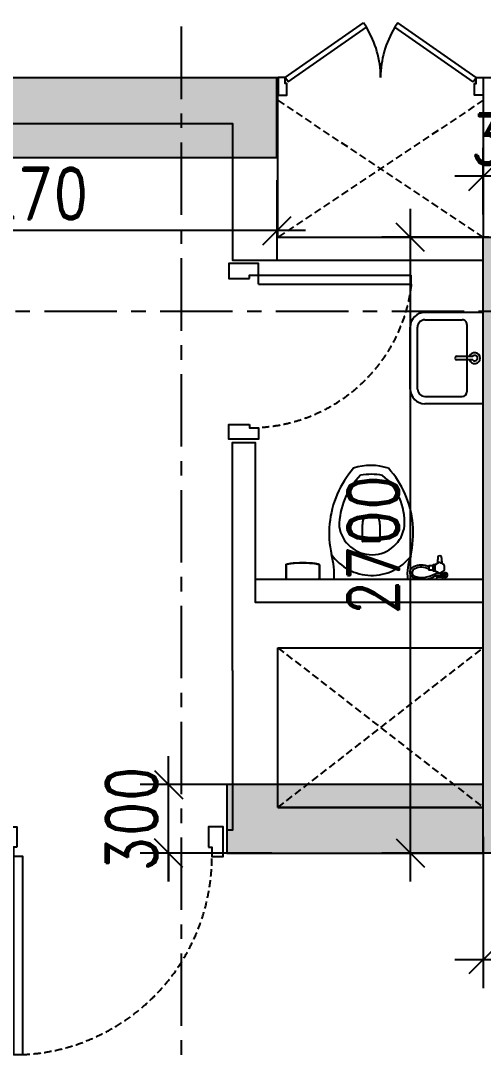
# Model space of a CAD drawing. Header units: millimetres. Extents: x 2061841 to 105821645, y -77612 to 48520811.
# Drawn here: x 105431069 to 105433097, y 48483101 to 48487650 of the extents above; entities that cross this region are included whole.
import ezdxf

# ---------------------------------------------------------------- set-up
doc = ezdxf.new("R2010")
doc.units = ezdxf.units.MM
doc.header["$LTSCALE"] = 10
doc.header["$MEASUREMENT"] = 0
doc.linetypes.add('xa_type A_Seventh floor plan$0$HIDDEN2', pattern=[4.762499999999999, 3.175, -1.5875])
doc.linetypes.add('XR_type A_TYP_GRID$0$CENTER', pattern=[50.800000000000004, 31.75, -6.35, 6.35, -6.35])
for name, color, linetype in [('AS-COLS', 2, 'Continuous'), ('DIM', 8, 'Continuous'), ('S-OPENING', 6, 'Continuous'), ('xa_type A_Seventh floor plan$0$A-DOOR', 6, 'Continuous'), ('xa_type A_Seventh floor plan$0$A-ELEV-HIDN', 54, 'xa_type A_Seventh floor plan$0$HIDDEN2'), ('xa_type A_Seventh floor plan$0$A-FLOR-FNSH', 74, 'Continuous'), ('xa_type A_Seventh floor plan$0$A-WALL', 3, 'Continuous'), ('xa_type A_Seventh floor plan$0$AP-SANR-FIXT', 74, 'Continuous'), ('xa_type A_Seventh floor plan$0$AS-COLS', 2, 'Continuous'), ('xa_type A_Seventh floor plan$0$xb_type d_second fl_typ_fl$0$A-DOOR', 8, 'Continuous'), ('xa_type A_Seventh floor plan$0$xb_type d_second fl_typ_fl$0$A-WALL', 8, 'Continuous'), ('xa_type A_Seventh floor plan$0$xr_TDT02_Toilet_01_settingout$0$A-ELEV-FINE', 8, 'Continuous'), ('XR_type A_TYP_GRID$0$AS-GRID', 24, 'XR_type A_TYP_GRID$0$CENTER')]:
    doc.layers.add(name, color=color, linetype=linetype)
doc.layers.add('S-STRCOL HATCH', color=33, linetype='Continuous', lineweight=9)
doc.styles.add('200', font='romand.shx', dxfattribs={"width": 0.8, "height": 225})
doc.dimstyles.new('GR1', dxfattribs={"dimtxt": 225, "dimasz": 125, "dimexe": 125, "dimexo": 100, "dimgap": 50, "dimtad": 1, "dimdec": 0, "dimzin": 3, "dimdsep": 46, "dimtxsty": '200', "dimblk1": 'OBLIQUE', "dimblk2": 'OBLIQUE', "dimsah": 1, "dimcen": 0.0625, "dimdle": 125, "dimclrd": 3, "dimclre": 3, "dimclrt": 2, "dimadec": 0, "dimazin": 0, "dimtfac": 1, "dimtdec": 0, "dimtix": 1, "dimtmove": 0, "dimatfit": 3, "dimfxl": 1, "dimtolj": 1, "dimtzin": 0, "dimarcsym": 0})

# ---------------------------------------------------------------- blocks, each defined once
blk = doc.blocks.new('xa_type A_Seventh floor plan$0$xb_type d_second fl_typ_fl$0$Door frame 100wall')
blk.add_lwpolyline([(-80, 75), (-65, 75), (-65, 115), (-15, 115), (-15, -15), (-80, -15)], close=True)
at = {"layer": 'xa_type A_Seventh floor plan$0$xb_type d_second fl_typ_fl$0$A-WALL'}
blk.add_line((0, 0), (0, 100), dxfattribs=at)
blk = doc.blocks.new('xa_type A_Seventh floor plan$0$xb_type d_second fl_typ_fl$0$bedroom door')
blk.add_lwpolyline([(105.1464844892034, -983.9333337180142), (105.1464844892034, -115), (65.14648448920343, -115), (65.14648448920343, -983.9333337179851), (105.1464844892034, -983.9333337180142)])
at = {"layer": 'xa_type A_Seventh floor plan$0$A-ELEV-HIDN'}
blk.add_arc((65.14648448920343, -115), 869.8535155106802, 272.6356617834032, 0, dxfattribs=at)
at = {"rotation": 180}
blk.add_blockref('xa_type A_Seventh floor plan$0$xb_type d_second fl_typ_fl$0$Door frame 100wall', (0, 0), dxfattribs=at)
at = {"xscale": -1, "rotation": 180}
blk.add_blockref('xa_type A_Seventh floor plan$0$xb_type d_second fl_typ_fl$0$Door frame 100wall', (1000, 0), dxfattribs=at)
blk = doc.blocks.new('xa_type A_Seventh floor plan$0$xr_TDT02_Toilet_01_settingout$0$wc')
at = {"layer": 'xa_type A_Seventh floor plan$0$AP-SANR-FIXT', "ltscale": 0.2}
for p, q in [((20461.62070748405, 4689.689276119345), (20497.67033978758, 4689.689276119228)), ((20486.59345893675, 4691.944074428058), (20469.31345893591, 4691.944074428058)), ((20461.69355579579, 4678.807754505193), (20497.67033978758, 4678.807754505076)), ((20469.31345893591, 4678.807754505193), (20469.31345893591, 4671.698334694724)), ((20486.59345893687, 4678.807754505193), (20486.59345893675, 4672.188823685865)), ((20739.9516951374, 4462.310673744068), (20739.9516951374, 4536.650559317204)), ((20741.20738768528, 4537.906251864973), (20815.56533119848, 4537.906251864973)), ((20816.82102374636, 4536.650559317204), (20816.82102374636, 4462.310673744068))]:
    blk.add_line(p, q, dxfattribs=at)
for points in [[(20471.33573837994, 4681.024170677294, 0.3369022641410247), (20471.32451595386, 4687.424160838593), (20453.29091225038, 4687.392538791406, 0.5070620141445241), (20453.30213467669, 4680.992548630224)], [(20457.06498615976, 4643.720303211012, 0.06660742914882362), (20460.12069963707, 4638.427652174025, -0.01706334503262753), (20475.31408976528, 4629.655744295567, 0.06660742921335212), (20481.42551678859, 4629.655744292657, -0.01706334503262747), (20496.6189068871, 4638.427652157145, 0.0666074291488234), (20499.67462040015, 4643.720303211128, -0.01706334499724469), (20499.67462039817, 4661.264118939755, 0.0666074291488236), (20496.6189068871, 4666.556769993505, -0.01706334503262736), (20481.42551678859, 4675.328677855548, 0.06660742921335229), (20475.31408976528, 4675.328677855199, -0.01706334503262758), (20460.12069963859, 4666.556769974064, 0.06660742914882362), (20457.06498615976, 4661.264118939755, -0.01706334499724491)]]:
    blk.add_lwpolyline(points, format="xyb", close=True, dxfattribs=at)
for points in [[(20469.31345893591, 4689.689276119345), (20469.31345893591, 4691.944074428058), (20465.78001149101, 4695.477521872963), (20465.78001149101, 4703.464074428659), (20490.12690638189, 4703.464074428659), (20490.12690638189, 4695.477521872846), (20486.59345893675, 4691.944074428058), (20486.59345893675, 4689.689276119345)], [(20497.20126335436, 4639.217509135138), (20506.09262181431, 4639.217509135255), (20506.09262181431, 4665.766913013067), (20497.20126335436, 4665.766913012951)]]:
    blk.add_lwpolyline(points, dxfattribs=at)
for points in [[(20524.95868466955, 4659.081564924214, 0.2601056089022531), (20587.73024912362, 4657.573192714714, 0.7708764479602701), (20583.96676154967, 4691.035395862302, 0.1977266631467092), (20497.67033978782, 4678.807754505076), (20497.67033978758, 4689.689276119228, -0.200316485286325), (20586.30880078531, 4699.488731245394, -0.713234275111573), (20592.04836432842, 4647.554249078501, -0.2350147255699284), (20524.95868466955, 4646.750900804531)], [(20467.35131842035, 4634.42530445091, 0.03157745378200629), (20470.41858584629, 4606.380577847245, 0.9086010748089974), (20485.48833202312, 4606.380577844568, 0.03102383513475767), (20488.53240529352, 4633.931225519627)]]:
    blk.add_lwpolyline(points, format="xyb", dxfattribs=at)
blk.add_lwpolyline([(20506.09262181431, 4643.85221107502), (20524.95868466955, 4643.85221107502), (20524.95868466955, 4661.132211075979), (20506.09262181431, 4661.132211075979)], close=True, dxfattribs=at)
for centre, radius, start, end in [((20453.29652346353, 4684.192543710815), 9.975274772144349, 18.81136755873729, 341.3895693099699), ((20411.14131719919, 4679.385485252598), 208.835410442578, 338.088421185569, 6.701247933559269), ((21291.64998502933, 4686.119490218), 351.1420282931437, 177.1212086470693, 195.1480653844451), ((20776.19066254093, 4469.952928950777), 215.9537894005397, 35.17577138235026, 142.4879577712549), ((21075.20446743022, 4500.614227616112), 481.0027153644979, 167.8985445712714, 184.8455886293089), ((20775.59535283872, 4450.633188317879), 144.6379517192527, 8.366985128203721, 173.129629687035), ((20541.53378862256, 4502.147617834853), 421.3884487405393, 354.2573884661691, 12.64046008296985), ((20815.56533119848, 4536.650559317204), 1.255692547792345, 0, 90), ((21011.6464226213, 4496.913091296912), 417.3625765515994, 185.0763419955068, 222.2999638124544), ((20901.73267622662, 4455.13162822905), 270.0403843805147, 177.2823688728763, 230.2951441353241), ((20778.386359442, 4457.719260741957), 38.7079383789394, 173.1877172927367, 6.812282707263264), ((20600.97656675868, 4472.175779635902), 317.7176482603041, 314.8693601636669, 359.9105726837539), ((20528.08271950934, 4501.264061389025), 434.6892989206215, 318.9210920096052, 354.550668197793), ((20778.11938161121, 4490.200201914995), 247.697236969801, 258.6145723123715, 280.9391625662948), ((20779.95795920721, 4451.469988694997), 247.719990017508, 251.8889787451766, 287.816771128037)]:
    blk.add_arc(centre, radius, start, end, dxfattribs=at)
blk.add_rational_spline([(21005.39369271786, 4703.318628498469), (21005.38308818775, 4678.999096713611), (21005.37248365764, 4654.679564928869), (21005.36877207222, 4646.167728804168), (21005.3650604868, 4637.655892679468), (21078.31722885321, 4622.884968916653), (21151.28225119549, 4637.592265498941), (21151.28596278114, 4646.104101623758), (21151.2896743668, 4654.615937748458), (21151.30027889667, 4678.9354695332), (21151.31088342678, 4703.255001318059)], [1, 1, 1, 1, 1, 0.9801980198019803, 1, 1, 1, 1, 1], degree=2, knots=[0, 0, 0, 1, 1, 2, 2, 2.398674609964647, 2.398674609964647, 3.398674609964647, 3.398674609964647, 4.398674609964647, 4.398674609964647, 4.398674609964647], dxfattribs=at)
at = {"layer": 'xa_type A_Seventh floor plan$0$AP-SANR-FIXT'}
blk.add_rational_spline([(21151.31088342678, 4703.255001318059), (21078.35228807243, 4703.286814908264), (21005.39369271786, 4703.318628498469), (21005.38308818775, 4678.999096713611), (21005.37248365764, 4654.679564928869), (21005.36877207222, 4646.167728804168), (21005.3650604868, 4637.655892679468), (21078.31722885321, 4622.884968916653), (21151.28225119549, 4637.592265498941), (21151.28596278114, 4646.104101623758), (21151.2896743668, 4654.615937748458), (21151.30027889667, 4678.9354695332), (21151.31088342678, 4703.255001318059)], [1, 1, 1, 1, 1, 1, 1, 0.9801980198019803, 1, 1, 1, 1, 1], degree=2, knots=[0, 0, 0, 1, 1, 2, 2, 3, 3, 3.398674609964647, 3.398674609964647, 4.398674609964647, 4.398674609964647, 5.398674609964647, 5.398674609964647, 5.398674609964647], dxfattribs=at)
blk = doc.blocks.new('*U317')
for p, q in [((250, -25), (-250, -25)), ((-250, -25), (-250, -345)), ((250, -25), (250, -345)), ((-9.769424009063641, -169.52571506401), (-9.769424009063641, -81.73267379704316)), ((9.769423994308909, -81.73267381162145), (9.769423994308909, -169.52571506401)), ((-210, -345), (-210, -139.417821283103)), ((-184.6000000227941, -114.0178213057807), (184.6000000227373, -114.0178213057807)), ((210, -345), (210, -139.417821283103)), ((170, -385), (-170, -385)), ((170, -425), (-170, -425))]:
    blk.add_line(p, q)
for centre, radius, start, end in [((7.717062544543296e-10, -71.62524806245347), 30.1219952397098, 288.9249111404631, 251.0750730578684), ((7.717062544543296e-10, -70.81068745421362), 14.65371731530611, 311.8117791005273, 228.1882208139928), ((-184.6000000227368, -139.4178212830436), 25.39999997726301, 90.00000000013024, 180.0000000001303), ((-7.377366273431107e-09, -169.52571506401), 9.769424001686275, 180, 0), ((184.6000000227373, -139.4178212830436), 25.39999997726301, 359.9999999998697, 89.99999999986973), ((-170, -345), 80, 180, 270), ((-170, -345), 40, 180, 270), ((170, -345), 40, 270, 0), ((170, -345), 80, 270, 0)]:
    blk.add_arc(centre, radius, start, end)
blk = doc.blocks.new('xa_type A_Seventh floor plan$0$xb_type d_second fl_typ_fl$0$toilet door')
at = {"layer": 'xa_type A_Seventh floor plan$0$A-ELEV-HIDN'}
blk.add_arc((-1763.28200702864, 7052.87246977794), 711.1025350235711, 96.47028241527612, 177.0071382821096, dxfattribs=at)
at = {"layer": 'xa_type A_Seventh floor plan$0$xb_type d_second fl_typ_fl$0$A-DOOR'}
for p, q in [((-1843.414632035157, 7090.000228226185), (-1843.414632035157, 7759.445592481177)), ((-1843.414632035157, 7759.445592481177), (-1803.414632035157, 7759.445592481177)), ((-1803.414632035157, 7090.000228256686), (-1803.414632035157, 7759.445592481177)), ((-1843.414632035157, 7090.000228226185), (-1803.414632035157, 7090.000228256686))]:
    blk.add_line(p, q, dxfattribs=at)
at = {"layer": 'xa_type A_Seventh floor plan$0$xb_type d_second fl_typ_fl$0$A-DOOR', "xscale": -1}
blk.add_blockref('xa_type A_Seventh floor plan$0$xb_type d_second fl_typ_fl$0$Door frame 100wall', (-2538.414631873835, 6975.000228226767), dxfattribs=at)
at = {"layer": 'xa_type A_Seventh floor plan$0$xb_type d_second fl_typ_fl$0$A-DOOR'}
blk.add_blockref('xa_type A_Seventh floor plan$0$xb_type d_second fl_typ_fl$0$Door frame 100wall', (-1738.414632035157, 6975.000228256686), dxfattribs=at)
blk = doc.blocks.new('xa_type A_Seventh floor plan$0$Door FHC')
for p, q in [((-1127.883712633025, 9.49900584908142, 2.232045635602517e-08), (-1145.004901815271, -15.1356218319986, 2.848289313043748e-08)), ((-1127.883712633025, 9.49900584908142, 2.232045635559149e-08), (-681.0331486343963, -301.064366224801, -1.235255685755159e-07)), ((-72.13170031883715, 9.646680641018301, 2.848288449628505e-08), (-518.9109283153805, -301.0193397361215, 4.343255890831496e-08)), ((-72.13170031883715, 9.6466806410183, 2.848288449628505e-08), (-55.00485277482153, -14.9840134865069, 2.848288449585137e-08)), ((-1145.004901815271, -15.1356218319986, 2.848289313087116e-08), (-698.1543378166542, -325.6989939058757, -1.173631318011036e-07)), ((-55.00485277482153, -14.9840134865069, 2.848288449585137e-08), (-501.7840807713618, -325.6500338636653, 4.343255890788128e-08)), ((-698.1543378166542, -325.6989939058757, 1.807128013706777e-07), (-681.0331486343963, -301.0643662248011, 2.848288449541769e-08)), ((-518.9109283153805, -301.0193397361215, 2.848288529859466e-08), (-501.7840807713619, -325.6500338636653, 4.343255890788128e-08))]:
    blk.add_line(p, q)
at = {"elevation": 2.848288449628505e-08}
for points in [[(-1185.004876766157, -15.14482090227715), (-1185.027847738288, 84.8551764594024), (-1135.027849057463, 84.86666194547547), (-1135.012917925567, 19.86666366037503), (-1145.01291766174, 19.8643665631546), (-1145.004877821476, -15.13563251342452)], [(-15.00487676615671, -14.98402417343345), (-15.00487676615671, 85.01597582656655), (-65.00487676617126, 85.015975826552), (-65.00487676617126, 20.015975826552), (-55.00487676615671, 20.015975826552), (-55.00487676617126, -14.984024173448)]]:
    blk.add_lwpolyline(points, close=True, dxfattribs=at)
for centre, radius, start, end in [((-1145.004909243931, -15.13563252064256, 2.848288449628505e-08), 545.0000324777748, 328.3559988987334, 0), ((-55.00487676617126, -14.98403016878907, 2.848288529859466e-08), 545.0000210855567, 179.9840620647648, 211.6571638034259)]:
    blk.add_arc(centre, radius, start, end)
blk = doc.blocks.new('_Oblique')
at = {"color": 0, "linetype": 'ByBlock', "lineweight": -2}
blk.add_line((-0.5, -0.5), (0.5, 0.5), dxfattribs=at)
blk = doc.blocks.new('*D382')
at = {"layer": 'Defpoints', "color": 0, "transparency": 16777216}
for p in [(10144.5119651258, 8078.151093766093), (10144.5119651258, 7810.475803717971), (10494.5119651258, 7810.475803717971)]:
    blk.add_point(p, dxfattribs=at)
at = {"layer": 'DIM', "color": 3, "lineweight": -2, "transparency": 16777216}
for p, q in [((10144.5119651258, 7910.475803717971), (10144.5119651258, 8203.151093766093)), ((10494.5119651258, 7910.475803717971), (10494.5119651258, 8203.151093766093)), ((10619.5119651258, 8078.151093766093), (10019.5119651258, 8078.151093766093)), ((10144.5119651258, 8078.151093766093), (10019.5119651258, 8078.151093766093)), ((10494.5119651258, 8078.151093766093), (10619.5119651258, 8078.151093766093))]:
    blk.add_line(p, q, dxfattribs=at)
at = {"layer": 'DIM', "color": 3, "linetype": 'ByBlock', "lineweight": -2, "transparency": 16777216, "xscale": 125, "yscale": 125, "zscale": 125}
blk.add_blockref('_Oblique', (10144.5119651258, 8078.151093766093), dxfattribs=at)
at = {"layer": 'DIM', "color": 3, "linetype": 'ByBlock', "lineweight": -2, "transparency": 16777216, "xscale": 125, "yscale": 125, "zscale": 125, "rotation": 180}
blk.add_blockref('_Oblique', (10494.5119651258, 8078.151093766093), dxfattribs=at)
at = {"layer": 'DIM', "color": 2, "transparency": 16777216, "insert": (10319.5119651258, 8240.651093766093), "char_height": 225, "attachment_point": 5, "style": '200'}
blk.add_mtext('\\A1;350', dxfattribs=at)
blk = doc.blocks.new('*D383')
at = {"layer": 'Defpoints', "color": 0, "transparency": 16777216}
for p in [(10269.46288283169, 7810.5294989869), (9824.652651801705, 5110.475807465613), (10348.75383661687, 5110.475807465613)]:
    blk.add_point(p, dxfattribs=at)
at = {"layer": 'DIM', "color": 3, "lineweight": -2, "transparency": 16777216}
for p, q in [((9824.652651801705, 7935.5294989869), (9824.652651801705, 4985.475807465613)), ((10169.46288283169, 7810.5294989869), (9699.652651801705, 7810.5294989869)), ((10248.75383661687, 5110.475807465613), (9699.652651801705, 5110.475807465613))]:
    blk.add_line(p, q, dxfattribs=at)
at = {"layer": 'DIM', "color": 3, "linetype": 'ByBlock', "lineweight": -2, "transparency": 16777216, "xscale": 125, "yscale": 125, "zscale": 125}
for p, rotation in [((9824.652651801705, 7810.5294989869), 90), ((9824.652651801705, 5110.475807465613), 270)]:
    blk.add_blockref('_Oblique', p, dxfattribs=dict(at, rotation=rotation))
at = {"layer": 'DIM', "color": 2, "transparency": 16777216, "insert": (9662.152651801705, 6460.502653226256), "char_height": 225, "attachment_point": 5, "rotation": 90, "style": '200'}
blk.add_mtext('\\A1;2700', dxfattribs=at)
blk = doc.blocks.new('*D387')
at = {"layer": 'Defpoints', "color": 0, "transparency": 16777216}
for p in [(6969.355650573969, 8160.529751710594), (9239.805810853839, 8160.529751710594), (6969.355650573969, 7839.82571978122)]:
    blk.add_point(p, dxfattribs=at)
at = {"layer": 'DIM', "color": 3, "lineweight": -2, "transparency": 16777216}
for p, q in [((6969.355650573969, 8060.529751710594), (6969.355650573969, 7714.82571978122)), ((9239.805810853839, 8060.529751710594), (9239.805810853839, 7714.82571978122)), ((9364.805810853839, 7839.82571978122), (6844.355650573969, 7839.82571978122))]:
    blk.add_line(p, q, dxfattribs=at)
at = {"layer": 'DIM', "color": 3, "linetype": 'ByBlock', "lineweight": -2, "transparency": 16777216, "xscale": 125, "yscale": 125, "zscale": 125, "rotation": 180}
blk.add_blockref('_Oblique', (6969.355650573969, 7839.82571978122), dxfattribs=at)
at = {"layer": 'DIM', "color": 3, "linetype": 'ByBlock', "lineweight": -2, "transparency": 16777216, "xscale": 125, "yscale": 125, "zscale": 125}
blk.add_blockref('_Oblique', (9239.805810853839, 7839.82571978122), dxfattribs=at)
at = {"layer": 'DIM', "color": 2, "transparency": 16777216, "insert": (8104.580730713904, 8002.32571978122), "char_height": 225, "attachment_point": 5, "style": '200'}
blk.add_mtext('\\A1;2270', dxfattribs=at)
blk = doc.blocks.new('*D452')
at = {"layer": 'Defpoints', "color": 0, "transparency": 16777216}
for p in [(12944.46283136308, 5364.300425902009), (10144.46283763647, 5282.223569117486), (10144.46283763647, 4642.768556661904)]:
    blk.add_point(p, dxfattribs=at)
at = {"layer": 'DIM', "color": 3, "lineweight": -2, "transparency": 16777216}
for p, q in [((12944.46283136308, 5264.300425902009), (12944.46283136308, 4517.768556661904)), ((10144.46283763647, 5182.223569117486), (10144.46283763647, 4517.768556661904)), ((13069.46283136308, 4642.768556661904), (10019.46283763647, 4642.768556661904))]:
    blk.add_line(p, q, dxfattribs=at)
at = {"layer": 'DIM', "color": 3, "linetype": 'ByBlock', "lineweight": -2, "transparency": 16777216, "xscale": 125, "yscale": 125, "zscale": 125, "rotation": 180}
blk.add_blockref('_Oblique', (10144.46283763647, 4642.768556661904), dxfattribs=at)
at = {"layer": 'DIM', "color": 3, "linetype": 'ByBlock', "lineweight": -2, "transparency": 16777216, "xscale": 125, "yscale": 125, "zscale": 125}
blk.add_blockref('_Oblique', (12944.46283136308, 4642.768556661904), dxfattribs=at)
at = {"layer": 'DIM', "color": 2, "transparency": 16777216, "insert": (11544.46283449978, 4805.268556661904), "char_height": 225, "attachment_point": 5, "style": '200'}
blk.add_mtext('\\A1;2800', dxfattribs=at)
blk = doc.blocks.new('*D484')
at = {"layer": 'AS-COLS', "color": 3, "lineweight": -2, "transparency": 16777216}
for p, q in [((8764.644687995315, 4985.054899282753), (8764.644687995315, 5535.475808061659)), ((8764.644687995315, 5410.475808061659), (8764.644687995315, 5535.475808061659)), ((9019.43575295806, 5410.475808061659), (8639.644687995315, 5410.475808061659)), ((9217.196648582816, 5110.054899282753), (8639.644687995315, 5110.054899282753)), ((8764.644687995315, 5110.054899282753), (8764.644687995315, 4985.054899282753))]:
    blk.add_line(p, q, dxfattribs=at)
at = {"layer": 'Defpoints', "color": 0, "transparency": 16777216}
for p in [(8764.644687995315, 5410.475808061659), (9119.43575295806, 5410.475808061659), (9317.196648582816, 5110.054899282753)]:
    blk.add_point(p, dxfattribs=at)
at = {"layer": 'AS-COLS', "color": 3, "linetype": 'ByBlock', "lineweight": -2, "transparency": 16777216, "xscale": 125, "yscale": 125, "zscale": 125}
for p, rotation in [((8764.644687995315, 5410.475808061659), 270), ((8764.644687995315, 5110.054899282753), 90)]:
    blk.add_blockref('_Oblique', p, dxfattribs=dict(at, rotation=rotation))
at = {"layer": 'AS-COLS', "color": 2, "transparency": 16777216, "insert": (8602.144687995315, 5260.265353672206), "char_height": 225, "attachment_point": 5, "rotation": 90, "style": '200'}
blk.add_mtext('\\A1;300', dxfattribs=at)
blk = doc.blocks.new('G$CDE8A9FAD')
at = {"layer": 'S-STRCOL HATCH'}
h = blk.add_hatch(color=256, dxfattribs=at)
h.dxf.hatch_style = 1
h.paths.add_polyline_path([(9239.805810853839, 8510.529751710594), (6969.355650573969, 8510.529751710594), (6969.355650573969, 8160.529751710594), (9239.805810853839, 8160.529751710594), (9239.805810853839, 8510.529751710594)])
h = blk.add_hatch(color=256, dxfattribs=at)
h.dxf.hatch_style = 1
h.paths.add_polyline_path([(12944.46283136308, 7810.475807465613), (12944.46283136308, 5110.475807465613), (10144.51191365719, 5110.475807465613), (10144.5119651258, 7810.5294989869), (10494.5119651258, 7810.5294989869), (10494.51190514863, 5410.475807465613), (12594.46282285452, 5410.475807465613), (12594.46282285452, 7810.475807465613)])
h = blk.add_hatch(color=256, dxfattribs=at)
h.dxf.hatch_style = 1
h.paths.add_polyline_path([(9019.43575295806, 5110.054897516966), (10144.51191651821, 5110.054904185236), (10144.51191651821, 5410.475814133883), (9019.43575295806, 5410.475807465613), (9019.43575295806, 5110.054897516966)])
at = {"layer": 'AS-COLS', "color": 1}
for points, elevation in [([(9239.805810853839, 8510.529751710594), (6969.355650573969, 8510.529751710594), (6969.355650573969, 8160.529751710594), (9239.805810853839, 8160.529751710594)], -0.001000216238372618), ([(12944.46283136308, 7810.475807465613), (12944.46283136308, 5110.475807465613), (10144.51191365719, 5110.475807465613), (10144.5119651258, 7810.5294989869), (10494.5119651258, 7810.5294989869), (10494.51190514863, 5410.475807465613), (12594.46282285452, 5410.475807465613), (12594.46282285452, 7810.475807465613)], 1.288640305574518e-10), ([(9019.43575295806, 5110.054897516966), (10144.51191651821, 5110.054904185236), (10144.51191651821, 5410.475814133883), (9019.43575295806, 5410.475807465613)], -1.107122877587373e-09)]:
    blk.add_lwpolyline(points, close=True, dxfattribs=dict(at, elevation=elevation))
at = {"layer": 'AS-COLS', "color": 6}
dim = blk.add_linear_dim(base=(8764.644687995315, 5410.475808061659), p1=(9317.196648582816, 5110.054899282753), p2=(9119.43575295806, 5410.475808061659), angle=90, dimstyle='GR1', dxfattribs=at)
dim.commit()
dim.dimension.update_dxf_attribs({"geometry": '*D484', "text_midpoint": (8602.144687995315, 5260.265353672206)})
at = {"layer": 'DIM'}
for base, p1, p2, picture, middle in [((10144.5119651258, 8078.151093766093, -1.107122877587373e-09), (10494.5119651258, 7810.475803717971), (10144.5119651258, 7810.475803717971), '*D382', (10319.5119651258, 8240.651093766093, -1.107122877587373e-09)), ((6969.355650573969, 7839.82571978122, -0.001000217474359526), (9239.805810853839, 8160.529751710594), (6969.355650573969, 8160.529751710594, -0.001000216238372618), '*D387', (8104.580730713904, 8002.32571978122, -0.001000217474359526)), ((10144.46283763647, 4642.768556661904), (12944.46283136308, 5364.300425902009, 1.364850938702276e-09), (10144.46283763647, 5282.223569117486, 1.364850938702276e-09), '*D452', (11544.46283449978, 4805.268556661904))]:
    dim = blk.add_linear_dim(base=base, p1=p1, p2=p2, dimstyle='GR1', dxfattribs=at)
    dim.commit()
    dim.dimension.update_dxf_attribs({"geometry": picture, "text_midpoint": middle})
dim = blk.add_linear_dim(base=(9824.652651801705, 5110.475807465613, -1.107122877587373e-09), p1=(10269.46288283169, 7810.5294989869), p2=(10348.75383661687, 5110.475807465613), angle=90, dimstyle='GR1', dxfattribs=at)
dim.commit()
dim.dimension.update_dxf_attribs({"geometry": '*D383', "text_midpoint": (9662.152651801705, 6460.502653226256, -1.107122877587373e-09)})
blk = doc.blocks.new('TOWER-A TYPICAL FLOOR FRAMING PLAN N')
at = {"layer": 'xa_type A_Seventh floor plan$0$A-ELEV-HIDN'}
for p, q in [((102670096.8748463, 48584715.88964622, 1.364850938701471e-09), (102669196.8748463, 48585315.94359046, 1.364850938701471e-09)), ((102670096.8748463, 48585315.94359046, 1.364850938701471e-09), (102669196.8748463, 48584715.88964622, 1.364850938701471e-09)), ((102669196.8017724, 48582914.69595449), (102670096.8017724, 48582215.27504453)), ((102669196.8017724, 48582215.27504454), (102670096.8017724, 48582914.69595449))]:
    blk.add_line(p, q, dxfattribs=at)
at = {"layer": 'xa_type A_Seventh floor plan$0$A-FLOR-FNSH'}
blk.add_line((102670096.8017724, 48583214.69595449), (102669096.8017724, 48583214.69595449), dxfattribs=at)
at = {"layer": 'xa_type A_Seventh floor plan$0$A-WALL'}
for p, q in [((102669196.8017724, 48582215.27504454), (102669196.8017724, 48582914.69595449)), ((102669196.8017724, 48582914.69595449), (102670096.8017724, 48582914.69595449))]:
    blk.add_line(p, q, dxfattribs=at)
for points, elevation in [([(102668996.8017724, 48582815.27504469), (102668996.8017724, 48583814.69595465), (102669096.8017724, 48583814.69595465), (102669096.8017724, 48583114.69595449), (102670096.801769, 48583114.69595449)], 1.288640305574518e-10), ([(102668996.8017724, 48582815.27504469), (102668996.8017724, 48582115.27504454), (102668971.7970276, 48582115.27504454), (102668971.7970276, 48582015.27504454), (102670096.8017724, 48582015.27504454)], -1.107122877587373e-09)]:
    blk.add_lwpolyline(points, dxfattribs=dict(at, elevation=elevation))
at = {"layer": 'xa_type A_Seventh floor plan$0$A-WALL', "elevation": -1.107122877587373e-09}
blk.add_lwpolyline([(102669196.8017724, 48582215.27504454), (102670096.8017724, 48582215.27504454)], close=True, dxfattribs=at)
at = {"layer": 'xa_type A_Seventh floor plan$0$AS-COLS', "elevation": 1.288640305574518e-10}
for points in [[(102670296.8017724, 48584714.69595449), (102670296.8017724, 48585414.70351861), (102670096.8017724, 48585414.70351861), (102670096.8017724, 48584714.69595449), (102669196.8017724, 48584714.69595449), (102669196.8017724, 48585414.68710818), (102667971.6945914, 48585414.74990197)], [(102667971.6843403, 48585214.74990223), (102668996.8017724, 48585214.69735907), (102668996.8017724, 48584614.69595449), (102670096.801764, 48584614.69595449)]]:
    blk.add_lwpolyline(points, dxfattribs=at)
at = {"layer": 'XR_type A_TYP_GRID$0$AS-GRID'}
for p, q in [((102668771.8017722, 48610531.00135248), (102668771.8017722, 48574150.42679598)), ((102691349.4452271, 48584389.69324874), (102655331.945676, 48584389.69324874))]:
    blk.add_line(p, q, dxfattribs=at)
at = {"layer": 'AS-COLS', "color": 6}
blk.add_blockref('G$CDE8A9FAD', (102659952.3389408, 48576904.55274101), dxfattribs=at)
at = {"layer": 'xa_type A_Seventh floor plan$0$A-DOOR', "xscale": 0.769230761966821, "yscale": 0.769230761966821, "zscale": 0.769230761966821, "rotation": 180}
blk.add_blockref('xa_type A_Seventh floor plan$0$Door FHC', (102669185.3326335, 48585404.41741813, -2.054506000538897e-08), dxfattribs=at)
at = {"layer": 'xa_type A_Seventh floor plan$0$A-DOOR', "xscale": -1, "rotation": 270}
blk.add_blockref('xa_type A_Seventh floor plan$0$xb_type d_second fl_typ_fl$0$toilet door', (102662021.8015442, 48586353.11058652), dxfattribs=at)
at = {"layer": 'xa_type A_Seventh floor plan$0$A-DOOR'}
blk.add_blockref('xa_type A_Seventh floor plan$0$xb_type d_second fl_typ_fl$0$bedroom door', (102667971.7970274, 48582115.27504454), dxfattribs=at)
at = {"layer": 'xa_type A_Seventh floor plan$0$AP-SANR-FIXT', "xscale": 0.8000000000000032, "yscale": 0.8000000000000032, "zscale": 0.8000000000000032, "rotation": 270}
blk.add_blockref('*U317', (102670116.8017724, 48584185.45378164), dxfattribs=at)
at = {"layer": 'xa_type A_Seventh floor plan$0$xr_TDT02_Toilet_01_settingout$0$A-ELEV-FINE', "linetype": 'Continuous', "rotation": 180}
blk.add_blockref('xa_type A_Seventh floor plan$0$xr_TDT02_Toilet_01_settingout$0$wc', (102690384.0967934, 48587918.45093852), dxfattribs=at)

msp = doc.modelspace()

# ---------------------------------------------------------------- block references
at = {"layer": 'S-OPENING'}
msp.add_blockref('TOWER-A TYPICAL FLOOR FRAMING PLAN N', (2763000.288780258, -98014.70671840524), dxfattribs=at)

doc.saveas('drawing.dxf')
